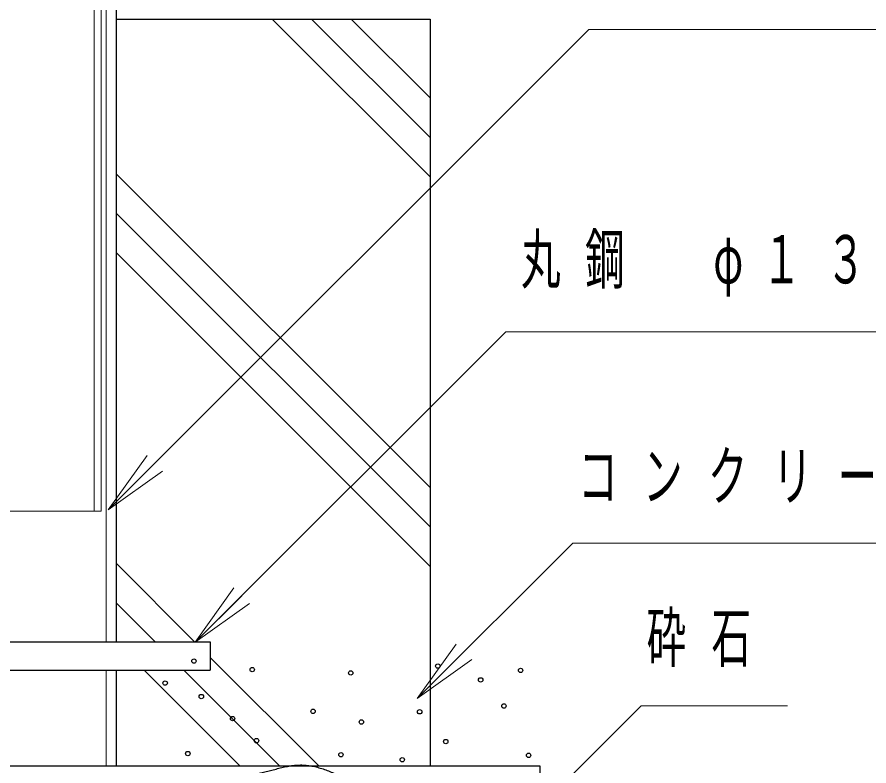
# Model space of a CAD drawing. Units: millimetres on the paper, scale 1:10. Extents: x -365 to 0, y -5 to 257.
# Drawn here: x -127.3 to -88.54, y 63.95 to 98.05 of the extents above; entities that cross this region are included whole.
import ezdxf

# ---------------------------------------------------------------- set-up
doc = ezdxf.new("R2010")
doc.units = ezdxf.units.MM
doc.layers.add('1_10', color=7, linetype='Continuous', lineweight=25)
doc.styles.add('ＭＳ ゴシック', font='')
doc.styles.get('ＭＳ ゴシック').set_extended_font_data('MS Gothic')

msp = doc.modelspace()

# ---------------------------------------------------------------- linework, layer by layer
at = {"layer": '1_10', "lineweight": 13}
for p, q in [((-123.791, 183.561), (-123.791, 75.561)), ((-123.471, 183.561), (-123.471, 75.561)), ((-123.244, 102.961), (-123.244, 69.611)), ((-115.695, 97.961), (-108.509, 90.774)), ((-113.899, 97.961), (-108.509, 92.571)), ((-112.103, 97.961), (-108.509, 94.367)), ((-122.794, 90.917), (-108.509, 76.632)), ((-122.794, 89.121), (-108.509, 74.836)), ((-122.794, 87.325), (-108.509, 73.04)), ((-123.154, 75.614), (-121.386, 78.089)), ((-123.154, 75.614), (-121.032, 77.735)), ((-120.679, 77.382), (-123.154, 75.614)), ((-133.547, 75.561), (-123.471, 75.561)), ((-122.794, 73.183), (-119.222, 69.611)), ((-119.202, 69.583), (-117.434, 72.058)), ((-122.794, 71.387), (-121.018, 69.611)), ((-119.202, 69.583), (-117.081, 71.705)), ((-116.727, 71.351), (-119.202, 69.583)), ((-109.092, 67.025), (-107.324, 69.5)), ((-109.092, 67.025), (-106.971, 69.147)), ((-118.509, 68.898), (-113.572, 63.961)), ((-106.617, 68.793), (-109.092, 67.025)), ((-123.244, 68.311), (-123.244, 63.961)), ((-121.514, 68.311), (-117.164, 63.961)), ((-119.718, 68.311), (-115.368, 63.961))]:
    msp.add_line(p, q, dxfattribs=at)
at = {"layer": '1_10'}
for p, q in [((-122.794, 102.361), (-122.794, 69.611)), ((-122.794, 97.961), (-108.509, 97.961)), ((-108.509, 97.961), (-108.509, 63.961)), ((-138.509, 69.611), (-118.509, 69.611)), ((-118.509, 69.611), (-118.509, 68.311)), ((-138.509, 68.311), (-118.509, 68.311)), ((-122.794, 68.311), (-122.794, 63.961)), ((-153.509, 63.961), (-103.509, 63.961)), ((-103.509, 63.961), (-103.509, 53.961))]:
    msp.add_line(p, q, dxfattribs=at)
at = {"layer": '1_10', "lineweight": 13}
for points in [[(-123.154, 75.614), (-101.281, 97.487), (-64.941, 97.487)], [(-119.202, 69.583), (-105.06, 83.725), (-85.95, 83.725)], [(-109.092, 67.025), (-102.021, 74.096), (-83.356, 74.096)], [(-105.978, 59.614), (-98.907, 66.685), (-92.242, 66.685)]]:
    msp.add_lwpolyline(points, dxfattribs=at)
at = {"layer": '1_10'}
for centre in [(-119.253, 68.73), (-116.603, 68.34), (-112.12, 68.19), (-108.158, 68.5), (-104.392, 68.302), (-106.209, 67.872), (-120.564, 67.726), (-118.918, 67.113), (-105.152, 66.683), (-113.834, 66.439), (-108.984, 66.419), (-117.495, 66.108), (-111.635, 65.954), (-116.407, 65.104), (-107.795, 65.064), (-119.532, 64.518), (-112.567, 64.464), (-104.029, 64.436), (-109.777, 64.238)]:
    msp.add_circle(centre, 0.1, dxfattribs=at)
msp.add_open_spline([(-114.315, 62.175), (-114.227, 62.177), (-114.139, 62.179), (-114.052, 62.186), (-113.964, 62.193), (-113.877, 62.204), (-113.79, 62.219), (-113.704, 62.234), (-113.618, 62.253), (-113.532, 62.273), (-113.447, 62.294), (-113.362, 62.319), (-113.278, 62.344), (-113.194, 62.37), (-113.111, 62.397), (-113.028, 62.426), (-112.945, 62.456), (-112.862, 62.487), (-112.781, 62.521), (-112.701, 62.555), (-112.62, 62.59), (-112.542, 62.632), (-112.465, 62.674), (-112.384, 62.715), (-112.318, 62.771), (-112.253, 62.827), (-112.168, 62.897), (-112.151, 62.97), (-112.134, 63.044), (-112.174, 63.143), (-112.219, 63.211), (-112.264, 63.28), (-112.349, 63.33), (-112.421, 63.38), (-112.492, 63.431), (-112.571, 63.472), (-112.649, 63.513), (-112.726, 63.554), (-112.806, 63.59), (-112.887, 63.626), (-112.967, 63.661), (-113.049, 63.695), (-113.131, 63.726), (-113.213, 63.758), (-113.295, 63.788), (-113.379, 63.815), (-113.462, 63.843), (-113.547, 63.869), (-113.631, 63.891), (-113.716, 63.913), (-113.802, 63.933), (-113.889, 63.949), (-113.975, 63.965), (-114.062, 63.978), (-114.15, 63.986), (-114.237, 63.994), (-114.325, 63.998), (-114.413, 63.997), (-114.501, 63.997), (-114.589, 63.992), (-114.677, 63.983), (-114.764, 63.975), (-114.851, 63.961), (-114.938, 63.946), (-115.024, 63.931), (-115.11, 63.912), (-115.196, 63.893), (-115.282, 63.874), (-115.367, 63.852), (-115.452, 63.83), (-115.537, 63.809), (-115.622, 63.786), (-115.707, 63.764), (-115.793, 63.743), (-115.878, 63.72), (-115.963, 63.699), (-116.048, 63.679), (-116.134, 63.659), (-116.22, 63.639), (-116.306, 63.62), (-116.392, 63.603), (-116.477, 63.581), (-116.562, 63.56), (-116.649, 63.539), (-116.731, 63.51), (-116.814, 63.481), (-116.899, 63.45), (-116.972, 63.405), (-117.046, 63.359), (-117.122, 63.305), (-117.174, 63.237), (-117.226, 63.17), (-117.264, 63.084), (-117.286, 63.001), (-117.308, 62.918), (-117.311, 62.826), (-117.306, 62.739), (-117.302, 62.652), (-117.286, 62.562), (-117.258, 62.48), (-117.231, 62.398), (-117.194, 62.312), (-117.14, 62.246), (-117.087, 62.179), (-117.013, 62.121), (-116.936, 62.083), (-116.859, 62.046), (-116.767, 62.033), (-116.68, 62.023), (-116.594, 62.014), (-116.505, 62.02), (-116.417, 62.026), (-116.329, 62.032), (-116.242, 62.045), (-116.155, 62.057), (-116.068, 62.069), (-115.982, 62.085), (-115.895, 62.098), (-115.807, 62.11), (-115.72, 62.123), (-115.633, 62.131), (-115.545, 62.14), (-115.458, 62.145), (-115.37, 62.149), (-115.282, 62.153), (-115.194, 62.154), (-115.106, 62.155), (-115.018, 62.156), (-114.93, 62.155), (-114.842, 62.156), (-114.754, 62.157), (-114.666, 62.156), (-114.579, 62.16), (-114.491, 62.163), (-114.403, 62.169), (-114.315, 62.175)], degree=3, knots=[0, 0, 0, 0, 1, 1, 1, 2, 2, 2, 3, 3, 3, 4, 4, 4, 5, 5, 5, 6, 6, 6, 7, 7, 7, 8, 8, 8, 9, 9, 9, 10, 10, 10, 11, 11, 11, 12, 12, 12, 13, 13, 13, 14, 14, 14, 15, 15, 15, 16, 16, 16, 17, 17, 17, 18, 18, 18, 19, 19, 19, 20, 20, 20, 21, 21, 21, 22, 22, 22, 23, 23, 23, 24, 24, 24, 25, 25, 25, 26, 26, 26, 27, 27, 27, 28, 28, 28, 29, 29, 29, 30, 30, 30, 31, 31, 31, 32, 32, 32, 33, 33, 33, 34, 34, 34, 35, 35, 35, 36, 36, 36, 37, 37, 37, 38, 38, 38, 39, 39, 39, 40, 40, 40, 41, 41, 41, 42, 42, 42, 43, 43, 43, 44, 44, 44, 45, 45, 45, 45], dxfattribs=at)

# ---------------------------------------------------------------- texts
at = {"layer": '1_10', "char_height": 2.199, "attachment_point": 4, "style": 'ＭＳ ゴシック'}
for s, insert in [('\\T1.62;\\W0.6;丸鋼\u3000φ１３', (-104.37, 86.725)), ('\\T1.64;\\W0.6;コンクリート', (-101.773, 77.096)), ('\\T1.64;\\W0.6;砕石', (-98.658, 69.685))]:
    msp.add_mtext(s, dxfattribs=dict(at, insert=insert))

doc.saveas('drawing.dxf')
